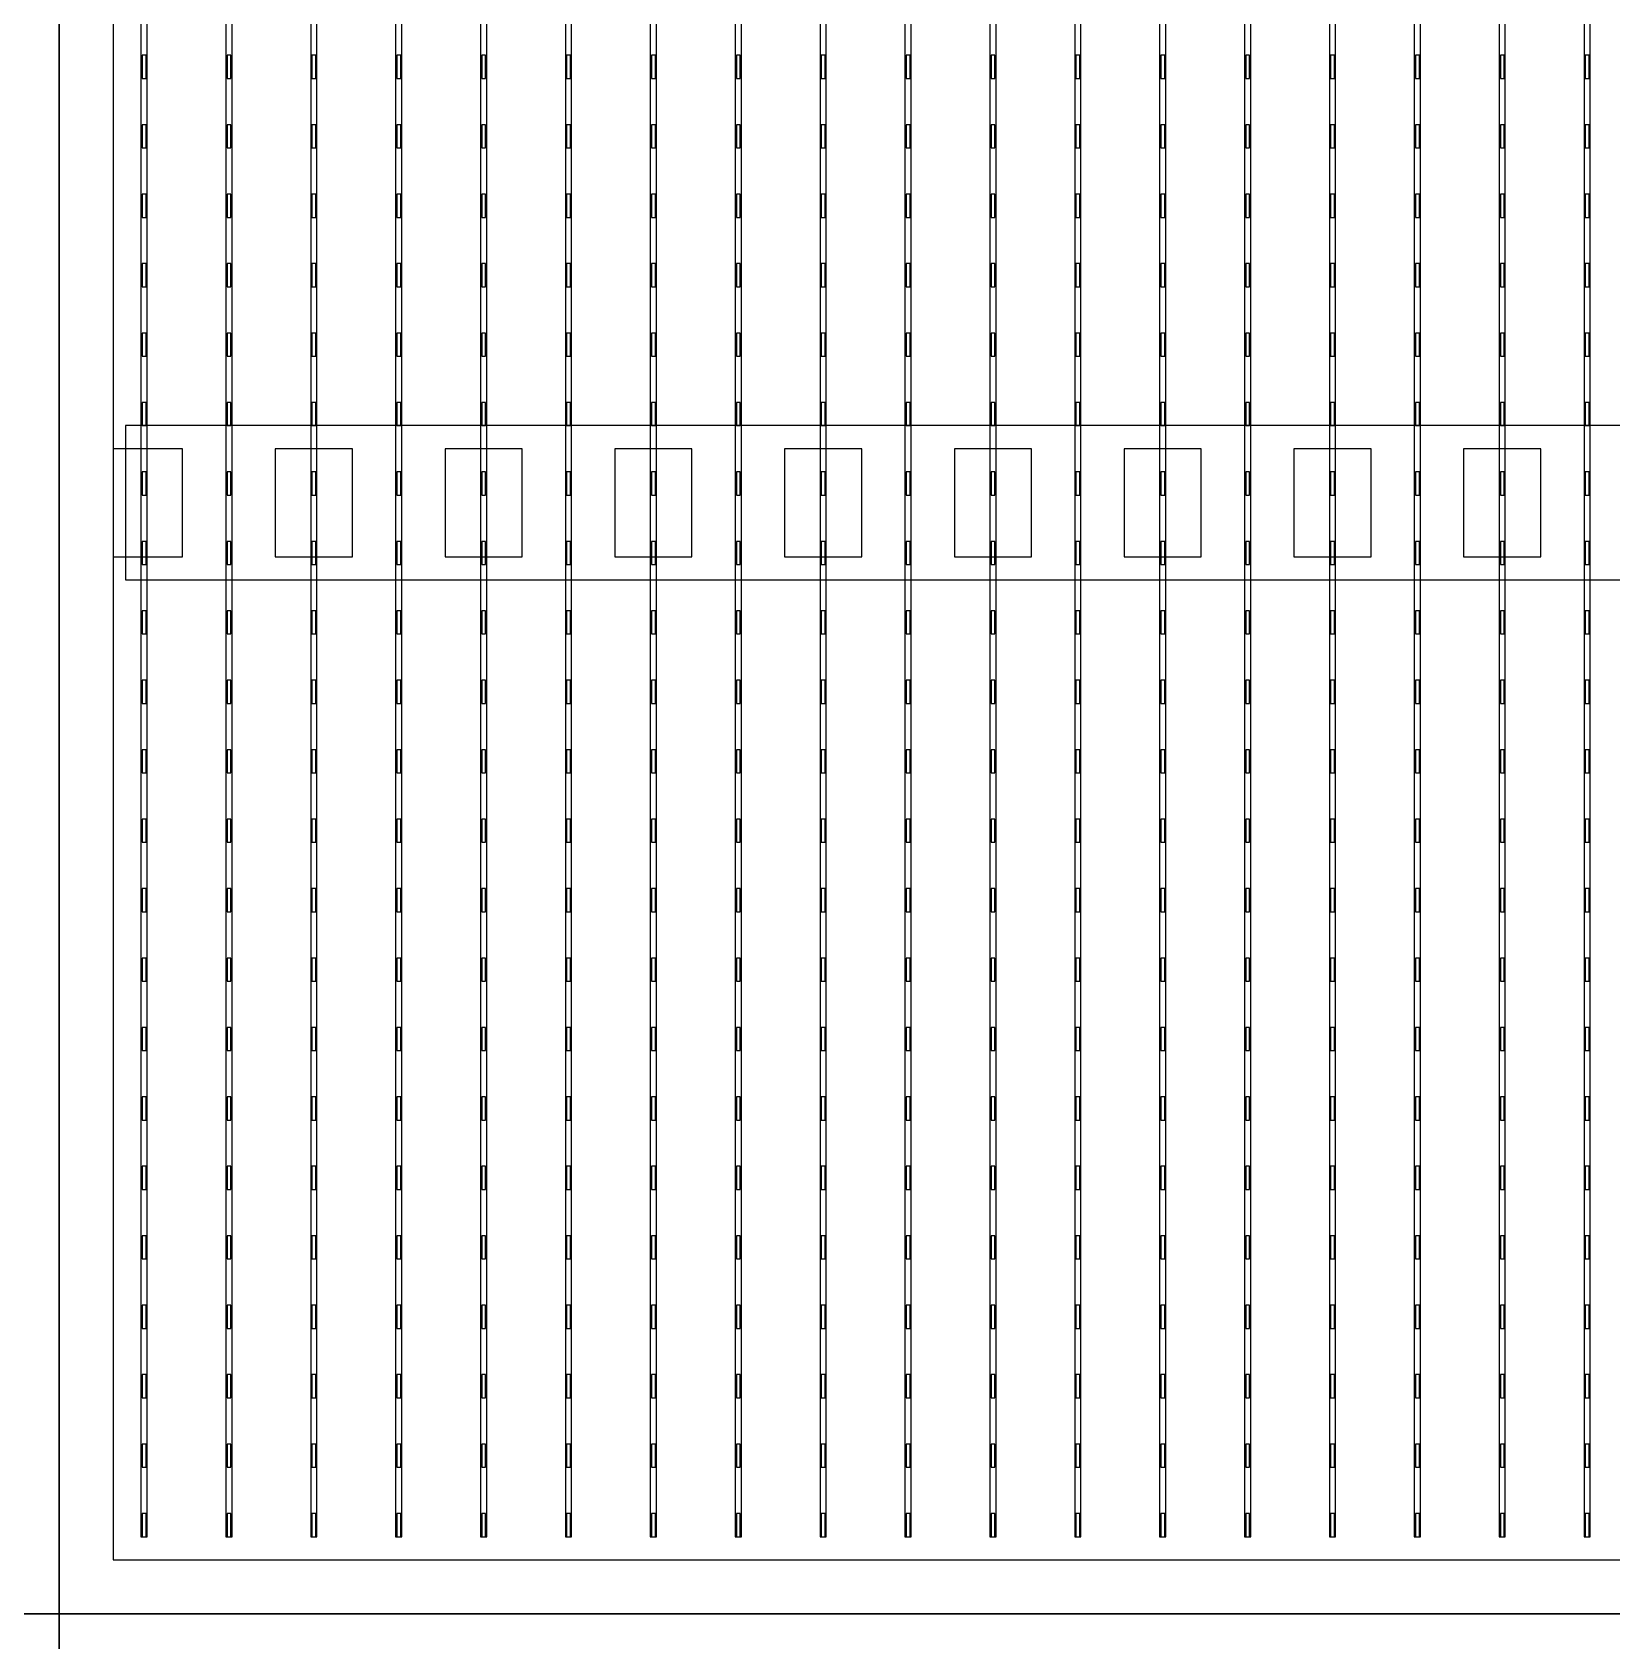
# Model space of a CAD drawing. Header units: millimetres. Extents: x -18 to 142, y -7 to 153.
# Drawn here: x 61.99 to 72.23, y 20.22 to 30.65 of the extents above; entities that cross this region are included whole.
import ezdxf

# ---------------------------------------------------------------- set-up
doc = ezdxf.new("R2010")
doc.units = ezdxf.units.MM
for name, color, linetype in [('BUSBARS', 3, 'Continuous'), ('CELLS', 5, 'Continuous'), ('CONTACT_PADS', 2, 'Continuous'), ('DICING', 4, 'Continuous'), ('FINGERS', 1, 'Continuous'), ('INSULATION', 2, 'Continuous')]:
    doc.layers.add(name, color=color, linetype=linetype)

msp = doc.modelspace()

# ---------------------------------------------------------------- linework, layer by layer
at = {"layer": 'BUSBARS'}
msp.add_lwpolyline([(82.64, 27.1), (82.64, 28.1), (62.6, 28.1), (62.6, 27.1), (82.64, 27.1)], close=True, dxfattribs=at)
at = {"layer": 'CELLS'}
for points in [[(62.17, 20.4), (62.17, 41.3), (41.27, 41.3), (41.27, 20.4), (62.17, 20.4)], [(83.07, 20.4), (83.07, 41.3), (62.17, 41.3), (62.17, 20.4), (83.07, 20.4)], [(62.17, -0.5), (62.17, 20.4), (41.27, 20.4), (41.27, -0.5), (62.17, -0.5)], [(83.07, -0.5), (83.07, 20.4), (62.17, 20.4), (62.17, -0.5), (83.07, -0.5)]]:
    msp.add_lwpolyline(points, close=True, dxfattribs=at)
at = {"layer": 'CONTACT_PADS'}
for points in [[(62.733, 30.35), (62.733, 30.5), (62.708, 30.5), (62.708, 30.35), (62.733, 30.35)], [(63.283, 30.35), (63.283, 30.5), (63.258, 30.5), (63.258, 30.35), (63.283, 30.35)], [(63.833, 30.35), (63.833, 30.5), (63.808, 30.5), (63.808, 30.35), (63.833, 30.35)], [(64.383, 30.35), (64.383, 30.5), (64.358, 30.5), (64.358, 30.35), (64.383, 30.35)], [(64.933, 30.35), (64.933, 30.5), (64.908, 30.5), (64.908, 30.35), (64.933, 30.35)], [(65.483, 30.35), (65.483, 30.5), (65.458, 30.5), (65.458, 30.35), (65.483, 30.35)], [(66.033, 30.35), (66.033, 30.5), (66.008, 30.5), (66.008, 30.35), (66.033, 30.35)], [(66.583, 30.35), (66.583, 30.5), (66.558, 30.5), (66.558, 30.35), (66.583, 30.35)], [(67.133, 30.35), (67.133, 30.5), (67.108, 30.5), (67.108, 30.35), (67.133, 30.35)], [(67.683, 30.35), (67.683, 30.5), (67.658, 30.5), (67.658, 30.35), (67.683, 30.35)], [(68.233, 30.35), (68.233, 30.5), (68.208, 30.5), (68.208, 30.35), (68.233, 30.35)], [(68.783, 30.35), (68.783, 30.5), (68.758, 30.5), (68.758, 30.35), (68.783, 30.35)], [(69.333, 30.35), (69.333, 30.5), (69.308, 30.5), (69.308, 30.35), (69.333, 30.35)], [(69.883, 30.35), (69.883, 30.5), (69.858, 30.5), (69.858, 30.35), (69.883, 30.35)], [(70.433, 30.35), (70.433, 30.5), (70.408, 30.5), (70.408, 30.35), (70.433, 30.35)], [(70.983, 30.35), (70.983, 30.5), (70.958, 30.5), (70.958, 30.35), (70.983, 30.35)], [(71.533, 30.35), (71.533, 30.5), (71.508, 30.5), (71.508, 30.35), (71.533, 30.35)], [(72.083, 30.35), (72.083, 30.5), (72.058, 30.5), (72.058, 30.35), (72.083, 30.35)], [(62.733, 29.9), (62.733, 30.05), (62.708, 30.05), (62.708, 29.9), (62.733, 29.9)], [(63.283, 29.9), (63.283, 30.05), (63.258, 30.05), (63.258, 29.9), (63.283, 29.9)], [(63.833, 29.9), (63.833, 30.05), (63.808, 30.05), (63.808, 29.9), (63.833, 29.9)], [(64.383, 29.9), (64.383, 30.05), (64.358, 30.05), (64.358, 29.9), (64.383, 29.9)], [(64.933, 29.9), (64.933, 30.05), (64.908, 30.05), (64.908, 29.9), (64.933, 29.9)], [(65.483, 29.9), (65.483, 30.05), (65.458, 30.05), (65.458, 29.9), (65.483, 29.9)], [(66.033, 29.9), (66.033, 30.05), (66.008, 30.05), (66.008, 29.9), (66.033, 29.9)], [(66.583, 29.9), (66.583, 30.05), (66.558, 30.05), (66.558, 29.9), (66.583, 29.9)], [(67.133, 29.9), (67.133, 30.05), (67.108, 30.05), (67.108, 29.9), (67.133, 29.9)], [(67.683, 29.9), (67.683, 30.05), (67.658, 30.05), (67.658, 29.9), (67.683, 29.9)], [(68.233, 29.9), (68.233, 30.05), (68.208, 30.05), (68.208, 29.9), (68.233, 29.9)], [(68.783, 29.9), (68.783, 30.05), (68.758, 30.05), (68.758, 29.9), (68.783, 29.9)], [(69.333, 29.9), (69.333, 30.05), (69.308, 30.05), (69.308, 29.9), (69.333, 29.9)], [(69.883, 29.9), (69.883, 30.05), (69.858, 30.05), (69.858, 29.9), (69.883, 29.9)], [(70.433, 29.9), (70.433, 30.05), (70.408, 30.05), (70.408, 29.9), (70.433, 29.9)], [(70.983, 29.9), (70.983, 30.05), (70.958, 30.05), (70.958, 29.9), (70.983, 29.9)], [(71.533, 29.9), (71.533, 30.05), (71.508, 30.05), (71.508, 29.9), (71.533, 29.9)], [(72.083, 29.9), (72.083, 30.05), (72.058, 30.05), (72.058, 29.9), (72.083, 29.9)], [(62.733, 29.45), (62.733, 29.6), (62.708, 29.6), (62.708, 29.45), (62.733, 29.45)], [(63.283, 29.45), (63.283, 29.6), (63.258, 29.6), (63.258, 29.45), (63.283, 29.45)], [(63.833, 29.45), (63.833, 29.6), (63.808, 29.6), (63.808, 29.45), (63.833, 29.45)], [(64.383, 29.45), (64.383, 29.6), (64.358, 29.6), (64.358, 29.45), (64.383, 29.45)], [(64.933, 29.45), (64.933, 29.6), (64.908, 29.6), (64.908, 29.45), (64.933, 29.45)], [(65.483, 29.45), (65.483, 29.6), (65.458, 29.6), (65.458, 29.45), (65.483, 29.45)], [(66.033, 29.45), (66.033, 29.6), (66.008, 29.6), (66.008, 29.45), (66.033, 29.45)], [(66.583, 29.45), (66.583, 29.6), (66.558, 29.6), (66.558, 29.45), (66.583, 29.45)], [(67.133, 29.45), (67.133, 29.6), (67.108, 29.6), (67.108, 29.45), (67.133, 29.45)], [(67.683, 29.45), (67.683, 29.6), (67.658, 29.6), (67.658, 29.45), (67.683, 29.45)], [(68.233, 29.45), (68.233, 29.6), (68.208, 29.6), (68.208, 29.45), (68.233, 29.45)], [(68.783, 29.45), (68.783, 29.6), (68.758, 29.6), (68.758, 29.45), (68.783, 29.45)], [(69.333, 29.45), (69.333, 29.6), (69.308, 29.6), (69.308, 29.45), (69.333, 29.45)], [(69.883, 29.45), (69.883, 29.6), (69.858, 29.6), (69.858, 29.45), (69.883, 29.45)], [(70.433, 29.45), (70.433, 29.6), (70.408, 29.6), (70.408, 29.45), (70.433, 29.45)], [(70.983, 29.45), (70.983, 29.6), (70.958, 29.6), (70.958, 29.45), (70.983, 29.45)], [(71.533, 29.45), (71.533, 29.6), (71.508, 29.6), (71.508, 29.45), (71.533, 29.45)], [(72.083, 29.45), (72.083, 29.6), (72.058, 29.6), (72.058, 29.45), (72.083, 29.45)], [(62.733, 29), (62.733, 29.15), (62.708, 29.15), (62.708, 29), (62.733, 29)], [(63.283, 29), (63.283, 29.15), (63.258, 29.15), (63.258, 29), (63.283, 29)], [(63.833, 29), (63.833, 29.15), (63.808, 29.15), (63.808, 29), (63.833, 29)], [(64.383, 29), (64.383, 29.15), (64.358, 29.15), (64.358, 29), (64.383, 29)], [(64.933, 29), (64.933, 29.15), (64.908, 29.15), (64.908, 29), (64.933, 29)], [(65.483, 29), (65.483, 29.15), (65.458, 29.15), (65.458, 29), (65.483, 29)], [(66.033, 29), (66.033, 29.15), (66.008, 29.15), (66.008, 29), (66.033, 29)], [(66.583, 29), (66.583, 29.15), (66.558, 29.15), (66.558, 29), (66.583, 29)], [(67.133, 29), (67.133, 29.15), (67.108, 29.15), (67.108, 29), (67.133, 29)], [(67.683, 29), (67.683, 29.15), (67.658, 29.15), (67.658, 29), (67.683, 29)], [(68.233, 29), (68.233, 29.15), (68.208, 29.15), (68.208, 29), (68.233, 29)], [(68.783, 29), (68.783, 29.15), (68.758, 29.15), (68.758, 29), (68.783, 29)], [(69.333, 29), (69.333, 29.15), (69.308, 29.15), (69.308, 29), (69.333, 29)], [(69.883, 29), (69.883, 29.15), (69.858, 29.15), (69.858, 29), (69.883, 29)], [(70.433, 29), (70.433, 29.15), (70.408, 29.15), (70.408, 29), (70.433, 29)], [(70.983, 29), (70.983, 29.15), (70.958, 29.15), (70.958, 29), (70.983, 29)], [(71.533, 29), (71.533, 29.15), (71.508, 29.15), (71.508, 29), (71.533, 29)], [(72.083, 29), (72.083, 29.15), (72.058, 29.15), (72.058, 29), (72.083, 29)], [(62.733, 28.55), (62.733, 28.7), (62.708, 28.7), (62.708, 28.55), (62.733, 28.55)], [(63.283, 28.55), (63.283, 28.7), (63.258, 28.7), (63.258, 28.55), (63.283, 28.55)], [(63.833, 28.55), (63.833, 28.7), (63.808, 28.7), (63.808, 28.55), (63.833, 28.55)], [(64.383, 28.55), (64.383, 28.7), (64.358, 28.7), (64.358, 28.55), (64.383, 28.55)], [(64.933, 28.55), (64.933, 28.7), (64.908, 28.7), (64.908, 28.55), (64.933, 28.55)], [(65.483, 28.55), (65.483, 28.7), (65.458, 28.7), (65.458, 28.55), (65.483, 28.55)], [(66.033, 28.55), (66.033, 28.7), (66.008, 28.7), (66.008, 28.55), (66.033, 28.55)], [(66.583, 28.55), (66.583, 28.7), (66.558, 28.7), (66.558, 28.55), (66.583, 28.55)], [(67.133, 28.55), (67.133, 28.7), (67.108, 28.7), (67.108, 28.55), (67.133, 28.55)], [(67.683, 28.55), (67.683, 28.7), (67.658, 28.7), (67.658, 28.55), (67.683, 28.55)], [(68.233, 28.55), (68.233, 28.7), (68.208, 28.7), (68.208, 28.55), (68.233, 28.55)], [(68.783, 28.55), (68.783, 28.7), (68.758, 28.7), (68.758, 28.55), (68.783, 28.55)], [(69.333, 28.55), (69.333, 28.7), (69.308, 28.7), (69.308, 28.55), (69.333, 28.55)], [(69.883, 28.55), (69.883, 28.7), (69.858, 28.7), (69.858, 28.55), (69.883, 28.55)], [(70.433, 28.55), (70.433, 28.7), (70.408, 28.7), (70.408, 28.55), (70.433, 28.55)], [(70.983, 28.55), (70.983, 28.7), (70.958, 28.7), (70.958, 28.55), (70.983, 28.55)], [(71.533, 28.55), (71.533, 28.7), (71.508, 28.7), (71.508, 28.55), (71.533, 28.55)], [(72.083, 28.55), (72.083, 28.7), (72.058, 28.7), (72.058, 28.55), (72.083, 28.55)], [(62.733, 28.1), (62.733, 28.25), (62.708, 28.25), (62.708, 28.1), (62.733, 28.1)], [(63.283, 28.1), (63.283, 28.25), (63.258, 28.25), (63.258, 28.1), (63.283, 28.1)], [(63.833, 28.1), (63.833, 28.25), (63.808, 28.25), (63.808, 28.1), (63.833, 28.1)], [(64.383, 28.1), (64.383, 28.25), (64.358, 28.25), (64.358, 28.1), (64.383, 28.1)], [(64.933, 28.1), (64.933, 28.25), (64.908, 28.25), (64.908, 28.1), (64.933, 28.1)], [(65.483, 28.1), (65.483, 28.25), (65.458, 28.25), (65.458, 28.1), (65.483, 28.1)], [(66.033, 28.1), (66.033, 28.25), (66.008, 28.25), (66.008, 28.1), (66.033, 28.1)], [(66.583, 28.1), (66.583, 28.25), (66.558, 28.25), (66.558, 28.1), (66.583, 28.1)], [(67.133, 28.1), (67.133, 28.25), (67.108, 28.25), (67.108, 28.1), (67.133, 28.1)], [(67.683, 28.1), (67.683, 28.25), (67.658, 28.25), (67.658, 28.1), (67.683, 28.1)], [(68.233, 28.1), (68.233, 28.25), (68.208, 28.25), (68.208, 28.1), (68.233, 28.1)], [(68.783, 28.1), (68.783, 28.25), (68.758, 28.25), (68.758, 28.1), (68.783, 28.1)], [(69.333, 28.1), (69.333, 28.25), (69.308, 28.25), (69.308, 28.1), (69.333, 28.1)], [(69.883, 28.1), (69.883, 28.25), (69.858, 28.25), (69.858, 28.1), (69.883, 28.1)], [(70.433, 28.1), (70.433, 28.25), (70.408, 28.25), (70.408, 28.1), (70.433, 28.1)], [(70.983, 28.1), (70.983, 28.25), (70.958, 28.25), (70.958, 28.1), (70.983, 28.1)], [(71.533, 28.1), (71.533, 28.25), (71.508, 28.25), (71.508, 28.1), (71.533, 28.1)], [(72.083, 28.1), (72.083, 28.25), (72.058, 28.25), (72.058, 28.1), (72.083, 28.1)], [(62.733, 27.65), (62.733, 27.8), (62.708, 27.8), (62.708, 27.65), (62.733, 27.65)], [(63.283, 27.65), (63.283, 27.8), (63.258, 27.8), (63.258, 27.65), (63.283, 27.65)], [(63.833, 27.65), (63.833, 27.8), (63.808, 27.8), (63.808, 27.65), (63.833, 27.65)], [(64.383, 27.65), (64.383, 27.8), (64.358, 27.8), (64.358, 27.65), (64.383, 27.65)], [(64.933, 27.65), (64.933, 27.8), (64.908, 27.8), (64.908, 27.65), (64.933, 27.65)], [(65.483, 27.65), (65.483, 27.8), (65.458, 27.8), (65.458, 27.65), (65.483, 27.65)], [(66.033, 27.65), (66.033, 27.8), (66.008, 27.8), (66.008, 27.65), (66.033, 27.65)], [(66.583, 27.65), (66.583, 27.8), (66.558, 27.8), (66.558, 27.65), (66.583, 27.65)], [(67.133, 27.65), (67.133, 27.8), (67.108, 27.8), (67.108, 27.65), (67.133, 27.65)], [(67.683, 27.65), (67.683, 27.8), (67.658, 27.8), (67.658, 27.65), (67.683, 27.65)], [(68.233, 27.65), (68.233, 27.8), (68.208, 27.8), (68.208, 27.65), (68.233, 27.65)], [(68.783, 27.65), (68.783, 27.8), (68.758, 27.8), (68.758, 27.65), (68.783, 27.65)], [(69.333, 27.65), (69.333, 27.8), (69.308, 27.8), (69.308, 27.65), (69.333, 27.65)], [(69.883, 27.65), (69.883, 27.8), (69.858, 27.8), (69.858, 27.65), (69.883, 27.65)], [(70.433, 27.65), (70.433, 27.8), (70.408, 27.8), (70.408, 27.65), (70.433, 27.65)], [(70.983, 27.65), (70.983, 27.8), (70.958, 27.8), (70.958, 27.65), (70.983, 27.65)], [(71.533, 27.65), (71.533, 27.8), (71.508, 27.8), (71.508, 27.65), (71.533, 27.65)], [(72.083, 27.65), (72.083, 27.8), (72.058, 27.8), (72.058, 27.65), (72.083, 27.65)], [(62.733, 27.2), (62.733, 27.35), (62.708, 27.35), (62.708, 27.2), (62.733, 27.2)], [(63.283, 27.2), (63.283, 27.35), (63.258, 27.35), (63.258, 27.2), (63.283, 27.2)], [(63.833, 27.2), (63.833, 27.35), (63.808, 27.35), (63.808, 27.2), (63.833, 27.2)], [(64.383, 27.2), (64.383, 27.35), (64.358, 27.35), (64.358, 27.2), (64.383, 27.2)], [(64.933, 27.2), (64.933, 27.35), (64.908, 27.35), (64.908, 27.2), (64.933, 27.2)], [(65.483, 27.2), (65.483, 27.35), (65.458, 27.35), (65.458, 27.2), (65.483, 27.2)], [(66.033, 27.2), (66.033, 27.35), (66.008, 27.35), (66.008, 27.2), (66.033, 27.2)], [(66.583, 27.2), (66.583, 27.35), (66.558, 27.35), (66.558, 27.2), (66.583, 27.2)], [(67.133, 27.2), (67.133, 27.35), (67.108, 27.35), (67.108, 27.2), (67.133, 27.2)], [(67.683, 27.2), (67.683, 27.35), (67.658, 27.35), (67.658, 27.2), (67.683, 27.2)], [(68.233, 27.2), (68.233, 27.35), (68.208, 27.35), (68.208, 27.2), (68.233, 27.2)], [(68.783, 27.2), (68.783, 27.35), (68.758, 27.35), (68.758, 27.2), (68.783, 27.2)], [(69.333, 27.2), (69.333, 27.35), (69.308, 27.35), (69.308, 27.2), (69.333, 27.2)], [(69.883, 27.2), (69.883, 27.35), (69.858, 27.35), (69.858, 27.2), (69.883, 27.2)], [(70.433, 27.2), (70.433, 27.35), (70.408, 27.35), (70.408, 27.2), (70.433, 27.2)], [(70.983, 27.2), (70.983, 27.35), (70.958, 27.35), (70.958, 27.2), (70.983, 27.2)], [(71.533, 27.2), (71.533, 27.35), (71.508, 27.35), (71.508, 27.2), (71.533, 27.2)], [(72.083, 27.2), (72.083, 27.35), (72.058, 27.35), (72.058, 27.2), (72.083, 27.2)], [(62.733, 26.75), (62.733, 26.9), (62.708, 26.9), (62.708, 26.75), (62.733, 26.75)], [(63.283, 26.75), (63.283, 26.9), (63.258, 26.9), (63.258, 26.75), (63.283, 26.75)], [(63.833, 26.75), (63.833, 26.9), (63.808, 26.9), (63.808, 26.75), (63.833, 26.75)], [(64.383, 26.75), (64.383, 26.9), (64.358, 26.9), (64.358, 26.75), (64.383, 26.75)], [(64.933, 26.75), (64.933, 26.9), (64.908, 26.9), (64.908, 26.75), (64.933, 26.75)], [(65.483, 26.75), (65.483, 26.9), (65.458, 26.9), (65.458, 26.75), (65.483, 26.75)], [(66.033, 26.75), (66.033, 26.9), (66.008, 26.9), (66.008, 26.75), (66.033, 26.75)], [(66.583, 26.75), (66.583, 26.9), (66.558, 26.9), (66.558, 26.75), (66.583, 26.75)], [(67.133, 26.75), (67.133, 26.9), (67.108, 26.9), (67.108, 26.75), (67.133, 26.75)], [(67.683, 26.75), (67.683, 26.9), (67.658, 26.9), (67.658, 26.75), (67.683, 26.75)], [(68.233, 26.75), (68.233, 26.9), (68.208, 26.9), (68.208, 26.75), (68.233, 26.75)], [(68.783, 26.75), (68.783, 26.9), (68.758, 26.9), (68.758, 26.75), (68.783, 26.75)], [(69.333, 26.75), (69.333, 26.9), (69.308, 26.9), (69.308, 26.75), (69.333, 26.75)], [(69.883, 26.75), (69.883, 26.9), (69.858, 26.9), (69.858, 26.75), (69.883, 26.75)], [(70.433, 26.75), (70.433, 26.9), (70.408, 26.9), (70.408, 26.75), (70.433, 26.75)], [(70.983, 26.75), (70.983, 26.9), (70.958, 26.9), (70.958, 26.75), (70.983, 26.75)], [(71.533, 26.75), (71.533, 26.9), (71.508, 26.9), (71.508, 26.75), (71.533, 26.75)], [(72.083, 26.75), (72.083, 26.9), (72.058, 26.9), (72.058, 26.75), (72.083, 26.75)], [(62.733, 26.3), (62.733, 26.45), (62.708, 26.45), (62.708, 26.3), (62.733, 26.3)], [(63.283, 26.3), (63.283, 26.45), (63.258, 26.45), (63.258, 26.3), (63.283, 26.3)], [(63.833, 26.3), (63.833, 26.45), (63.808, 26.45), (63.808, 26.3), (63.833, 26.3)], [(64.383, 26.3), (64.383, 26.45), (64.358, 26.45), (64.358, 26.3), (64.383, 26.3)], [(64.933, 26.3), (64.933, 26.45), (64.908, 26.45), (64.908, 26.3), (64.933, 26.3)], [(65.483, 26.3), (65.483, 26.45), (65.458, 26.45), (65.458, 26.3), (65.483, 26.3)], [(66.033, 26.3), (66.033, 26.45), (66.008, 26.45), (66.008, 26.3), (66.033, 26.3)], [(66.583, 26.3), (66.583, 26.45), (66.558, 26.45), (66.558, 26.3), (66.583, 26.3)], [(67.133, 26.3), (67.133, 26.45), (67.108, 26.45), (67.108, 26.3), (67.133, 26.3)], [(67.683, 26.3), (67.683, 26.45), (67.658, 26.45), (67.658, 26.3), (67.683, 26.3)], [(68.233, 26.3), (68.233, 26.45), (68.208, 26.45), (68.208, 26.3), (68.233, 26.3)], [(68.783, 26.3), (68.783, 26.45), (68.758, 26.45), (68.758, 26.3), (68.783, 26.3)], [(69.333, 26.3), (69.333, 26.45), (69.308, 26.45), (69.308, 26.3), (69.333, 26.3)], [(69.883, 26.3), (69.883, 26.45), (69.858, 26.45), (69.858, 26.3), (69.883, 26.3)], [(70.433, 26.3), (70.433, 26.45), (70.408, 26.45), (70.408, 26.3), (70.433, 26.3)], [(70.983, 26.3), (70.983, 26.45), (70.958, 26.45), (70.958, 26.3), (70.983, 26.3)], [(71.533, 26.3), (71.533, 26.45), (71.508, 26.45), (71.508, 26.3), (71.533, 26.3)], [(72.083, 26.3), (72.083, 26.45), (72.058, 26.45), (72.058, 26.3), (72.083, 26.3)], [(62.733, 25.85), (62.733, 26), (62.708, 26), (62.708, 25.85), (62.733, 25.85)], [(63.283, 25.85), (63.283, 26), (63.258, 26), (63.258, 25.85), (63.283, 25.85)], [(63.833, 25.85), (63.833, 26), (63.808, 26), (63.808, 25.85), (63.833, 25.85)], [(64.383, 25.85), (64.383, 26), (64.358, 26), (64.358, 25.85), (64.383, 25.85)], [(64.933, 25.85), (64.933, 26), (64.908, 26), (64.908, 25.85), (64.933, 25.85)], [(65.483, 25.85), (65.483, 26), (65.458, 26), (65.458, 25.85), (65.483, 25.85)], [(66.033, 25.85), (66.033, 26), (66.008, 26), (66.008, 25.85), (66.033, 25.85)], [(66.583, 25.85), (66.583, 26), (66.558, 26), (66.558, 25.85), (66.583, 25.85)], [(67.133, 25.85), (67.133, 26), (67.108, 26), (67.108, 25.85), (67.133, 25.85)], [(67.683, 25.85), (67.683, 26), (67.658, 26), (67.658, 25.85), (67.683, 25.85)], [(68.233, 25.85), (68.233, 26), (68.208, 26), (68.208, 25.85), (68.233, 25.85)], [(68.783, 25.85), (68.783, 26), (68.758, 26), (68.758, 25.85), (68.783, 25.85)], [(69.333, 25.85), (69.333, 26), (69.308, 26), (69.308, 25.85), (69.333, 25.85)], [(69.883, 25.85), (69.883, 26), (69.858, 26), (69.858, 25.85), (69.883, 25.85)], [(70.433, 25.85), (70.433, 26), (70.408, 26), (70.408, 25.85), (70.433, 25.85)], [(70.983, 25.85), (70.983, 26), (70.958, 26), (70.958, 25.85), (70.983, 25.85)], [(71.533, 25.85), (71.533, 26), (71.508, 26), (71.508, 25.85), (71.533, 25.85)], [(72.083, 25.85), (72.083, 26), (72.058, 26), (72.058, 25.85), (72.083, 25.85)], [(62.733, 25.4), (62.733, 25.55), (62.708, 25.55), (62.708, 25.4), (62.733, 25.4)], [(63.283, 25.4), (63.283, 25.55), (63.258, 25.55), (63.258, 25.4), (63.283, 25.4)], [(63.833, 25.4), (63.833, 25.55), (63.808, 25.55), (63.808, 25.4), (63.833, 25.4)], [(64.383, 25.4), (64.383, 25.55), (64.358, 25.55), (64.358, 25.4), (64.383, 25.4)], [(64.933, 25.4), (64.933, 25.55), (64.908, 25.55), (64.908, 25.4), (64.933, 25.4)], [(65.483, 25.4), (65.483, 25.55), (65.458, 25.55), (65.458, 25.4), (65.483, 25.4)], [(66.033, 25.4), (66.033, 25.55), (66.008, 25.55), (66.008, 25.4), (66.033, 25.4)], [(66.583, 25.4), (66.583, 25.55), (66.558, 25.55), (66.558, 25.4), (66.583, 25.4)], [(67.133, 25.4), (67.133, 25.55), (67.108, 25.55), (67.108, 25.4), (67.133, 25.4)], [(67.683, 25.4), (67.683, 25.55), (67.658, 25.55), (67.658, 25.4), (67.683, 25.4)], [(68.233, 25.4), (68.233, 25.55), (68.208, 25.55), (68.208, 25.4), (68.233, 25.4)], [(68.783, 25.4), (68.783, 25.55), (68.758, 25.55), (68.758, 25.4), (68.783, 25.4)], [(69.333, 25.4), (69.333, 25.55), (69.308, 25.55), (69.308, 25.4), (69.333, 25.4)], [(69.883, 25.4), (69.883, 25.55), (69.858, 25.55), (69.858, 25.4), (69.883, 25.4)], [(70.433, 25.4), (70.433, 25.55), (70.408, 25.55), (70.408, 25.4), (70.433, 25.4)], [(70.983, 25.4), (70.983, 25.55), (70.958, 25.55), (70.958, 25.4), (70.983, 25.4)], [(71.533, 25.4), (71.533, 25.55), (71.508, 25.55), (71.508, 25.4), (71.533, 25.4)], [(72.083, 25.4), (72.083, 25.55), (72.058, 25.55), (72.058, 25.4), (72.083, 25.4)], [(62.733, 24.95), (62.733, 25.1), (62.708, 25.1), (62.708, 24.95), (62.733, 24.95)], [(63.283, 24.95), (63.283, 25.1), (63.258, 25.1), (63.258, 24.95), (63.283, 24.95)], [(63.833, 24.95), (63.833, 25.1), (63.808, 25.1), (63.808, 24.95), (63.833, 24.95)], [(64.383, 24.95), (64.383, 25.1), (64.358, 25.1), (64.358, 24.95), (64.383, 24.95)], [(64.933, 24.95), (64.933, 25.1), (64.908, 25.1), (64.908, 24.95), (64.933, 24.95)], [(65.483, 24.95), (65.483, 25.1), (65.458, 25.1), (65.458, 24.95), (65.483, 24.95)], [(66.033, 24.95), (66.033, 25.1), (66.008, 25.1), (66.008, 24.95), (66.033, 24.95)], [(66.583, 24.95), (66.583, 25.1), (66.558, 25.1), (66.558, 24.95), (66.583, 24.95)], [(67.133, 24.95), (67.133, 25.1), (67.108, 25.1), (67.108, 24.95), (67.133, 24.95)], [(67.683, 24.95), (67.683, 25.1), (67.658, 25.1), (67.658, 24.95), (67.683, 24.95)], [(68.233, 24.95), (68.233, 25.1), (68.208, 25.1), (68.208, 24.95), (68.233, 24.95)], [(68.783, 24.95), (68.783, 25.1), (68.758, 25.1), (68.758, 24.95), (68.783, 24.95)], [(69.333, 24.95), (69.333, 25.1), (69.308, 25.1), (69.308, 24.95), (69.333, 24.95)], [(69.883, 24.95), (69.883, 25.1), (69.858, 25.1), (69.858, 24.95), (69.883, 24.95)], [(70.433, 24.95), (70.433, 25.1), (70.408, 25.1), (70.408, 24.95), (70.433, 24.95)], [(70.983, 24.95), (70.983, 25.1), (70.958, 25.1), (70.958, 24.95), (70.983, 24.95)], [(71.533, 24.95), (71.533, 25.1), (71.508, 25.1), (71.508, 24.95), (71.533, 24.95)], [(72.083, 24.95), (72.083, 25.1), (72.058, 25.1), (72.058, 24.95), (72.083, 24.95)], [(62.733, 24.5), (62.733, 24.65), (62.708, 24.65), (62.708, 24.5), (62.733, 24.5)], [(63.283, 24.5), (63.283, 24.65), (63.258, 24.65), (63.258, 24.5), (63.283, 24.5)], [(63.833, 24.5), (63.833, 24.65), (63.808, 24.65), (63.808, 24.5), (63.833, 24.5)], [(64.383, 24.5), (64.383, 24.65), (64.358, 24.65), (64.358, 24.5), (64.383, 24.5)], [(64.933, 24.5), (64.933, 24.65), (64.908, 24.65), (64.908, 24.5), (64.933, 24.5)], [(65.483, 24.5), (65.483, 24.65), (65.458, 24.65), (65.458, 24.5), (65.483, 24.5)], [(66.033, 24.5), (66.033, 24.65), (66.008, 24.65), (66.008, 24.5), (66.033, 24.5)], [(66.583, 24.5), (66.583, 24.65), (66.558, 24.65), (66.558, 24.5), (66.583, 24.5)], [(67.133, 24.5), (67.133, 24.65), (67.108, 24.65), (67.108, 24.5), (67.133, 24.5)], [(67.683, 24.5), (67.683, 24.65), (67.658, 24.65), (67.658, 24.5), (67.683, 24.5)], [(68.233, 24.5), (68.233, 24.65), (68.208, 24.65), (68.208, 24.5), (68.233, 24.5)], [(68.783, 24.5), (68.783, 24.65), (68.758, 24.65), (68.758, 24.5), (68.783, 24.5)], [(69.333, 24.5), (69.333, 24.65), (69.308, 24.65), (69.308, 24.5), (69.333, 24.5)], [(69.883, 24.5), (69.883, 24.65), (69.858, 24.65), (69.858, 24.5), (69.883, 24.5)], [(70.433, 24.5), (70.433, 24.65), (70.408, 24.65), (70.408, 24.5), (70.433, 24.5)], [(70.983, 24.5), (70.983, 24.65), (70.958, 24.65), (70.958, 24.5), (70.983, 24.5)], [(71.533, 24.5), (71.533, 24.65), (71.508, 24.65), (71.508, 24.5), (71.533, 24.5)], [(72.083, 24.5), (72.083, 24.65), (72.058, 24.65), (72.058, 24.5), (72.083, 24.5)], [(62.733, 24.05), (62.733, 24.2), (62.708, 24.2), (62.708, 24.05), (62.733, 24.05)], [(63.283, 24.05), (63.283, 24.2), (63.258, 24.2), (63.258, 24.05), (63.283, 24.05)], [(63.833, 24.05), (63.833, 24.2), (63.808, 24.2), (63.808, 24.05), (63.833, 24.05)], [(64.383, 24.05), (64.383, 24.2), (64.358, 24.2), (64.358, 24.05), (64.383, 24.05)], [(64.933, 24.05), (64.933, 24.2), (64.908, 24.2), (64.908, 24.05), (64.933, 24.05)], [(65.483, 24.05), (65.483, 24.2), (65.458, 24.2), (65.458, 24.05), (65.483, 24.05)], [(66.033, 24.05), (66.033, 24.2), (66.008, 24.2), (66.008, 24.05), (66.033, 24.05)], [(66.583, 24.05), (66.583, 24.2), (66.558, 24.2), (66.558, 24.05), (66.583, 24.05)], [(67.133, 24.05), (67.133, 24.2), (67.108, 24.2), (67.108, 24.05), (67.133, 24.05)], [(67.683, 24.05), (67.683, 24.2), (67.658, 24.2), (67.658, 24.05), (67.683, 24.05)], [(68.233, 24.05), (68.233, 24.2), (68.208, 24.2), (68.208, 24.05), (68.233, 24.05)], [(68.783, 24.05), (68.783, 24.2), (68.758, 24.2), (68.758, 24.05), (68.783, 24.05)], [(69.333, 24.05), (69.333, 24.2), (69.308, 24.2), (69.308, 24.05), (69.333, 24.05)], [(69.883, 24.05), (69.883, 24.2), (69.858, 24.2), (69.858, 24.05), (69.883, 24.05)], [(70.433, 24.05), (70.433, 24.2), (70.408, 24.2), (70.408, 24.05), (70.433, 24.05)], [(70.983, 24.05), (70.983, 24.2), (70.958, 24.2), (70.958, 24.05), (70.983, 24.05)], [(71.533, 24.05), (71.533, 24.2), (71.508, 24.2), (71.508, 24.05), (71.533, 24.05)], [(72.083, 24.05), (72.083, 24.2), (72.058, 24.2), (72.058, 24.05), (72.083, 24.05)], [(62.733, 23.6), (62.733, 23.75), (62.708, 23.75), (62.708, 23.6), (62.733, 23.6)], [(63.283, 23.6), (63.283, 23.75), (63.258, 23.75), (63.258, 23.6), (63.283, 23.6)], [(63.833, 23.6), (63.833, 23.75), (63.808, 23.75), (63.808, 23.6), (63.833, 23.6)], [(64.383, 23.6), (64.383, 23.75), (64.358, 23.75), (64.358, 23.6), (64.383, 23.6)], [(64.933, 23.6), (64.933, 23.75), (64.908, 23.75), (64.908, 23.6), (64.933, 23.6)], [(65.483, 23.6), (65.483, 23.75), (65.458, 23.75), (65.458, 23.6), (65.483, 23.6)], [(66.033, 23.6), (66.033, 23.75), (66.008, 23.75), (66.008, 23.6), (66.033, 23.6)], [(66.583, 23.6), (66.583, 23.75), (66.558, 23.75), (66.558, 23.6), (66.583, 23.6)], [(67.133, 23.6), (67.133, 23.75), (67.108, 23.75), (67.108, 23.6), (67.133, 23.6)], [(67.683, 23.6), (67.683, 23.75), (67.658, 23.75), (67.658, 23.6), (67.683, 23.6)], [(68.233, 23.6), (68.233, 23.75), (68.208, 23.75), (68.208, 23.6), (68.233, 23.6)], [(68.783, 23.6), (68.783, 23.75), (68.758, 23.75), (68.758, 23.6), (68.783, 23.6)], [(69.333, 23.6), (69.333, 23.75), (69.308, 23.75), (69.308, 23.6), (69.333, 23.6)], [(69.883, 23.6), (69.883, 23.75), (69.858, 23.75), (69.858, 23.6), (69.883, 23.6)], [(70.433, 23.6), (70.433, 23.75), (70.408, 23.75), (70.408, 23.6), (70.433, 23.6)], [(70.983, 23.6), (70.983, 23.75), (70.958, 23.75), (70.958, 23.6), (70.983, 23.6)], [(71.533, 23.6), (71.533, 23.75), (71.508, 23.75), (71.508, 23.6), (71.533, 23.6)], [(72.083, 23.6), (72.083, 23.75), (72.058, 23.75), (72.058, 23.6), (72.083, 23.6)], [(62.733, 23.15), (62.733, 23.3), (62.708, 23.3), (62.708, 23.15), (62.733, 23.15)], [(63.283, 23.15), (63.283, 23.3), (63.258, 23.3), (63.258, 23.15), (63.283, 23.15)], [(63.833, 23.15), (63.833, 23.3), (63.808, 23.3), (63.808, 23.15), (63.833, 23.15)], [(64.383, 23.15), (64.383, 23.3), (64.358, 23.3), (64.358, 23.15), (64.383, 23.15)], [(64.933, 23.15), (64.933, 23.3), (64.908, 23.3), (64.908, 23.15), (64.933, 23.15)], [(65.483, 23.15), (65.483, 23.3), (65.458, 23.3), (65.458, 23.15), (65.483, 23.15)], [(66.033, 23.15), (66.033, 23.3), (66.008, 23.3), (66.008, 23.15), (66.033, 23.15)], [(66.583, 23.15), (66.583, 23.3), (66.558, 23.3), (66.558, 23.15), (66.583, 23.15)], [(67.133, 23.15), (67.133, 23.3), (67.108, 23.3), (67.108, 23.15), (67.133, 23.15)], [(67.683, 23.15), (67.683, 23.3), (67.658, 23.3), (67.658, 23.15), (67.683, 23.15)], [(68.233, 23.15), (68.233, 23.3), (68.208, 23.3), (68.208, 23.15), (68.233, 23.15)], [(68.783, 23.15), (68.783, 23.3), (68.758, 23.3), (68.758, 23.15), (68.783, 23.15)], [(69.333, 23.15), (69.333, 23.3), (69.308, 23.3), (69.308, 23.15), (69.333, 23.15)], [(69.883, 23.15), (69.883, 23.3), (69.858, 23.3), (69.858, 23.15), (69.883, 23.15)], [(70.433, 23.15), (70.433, 23.3), (70.408, 23.3), (70.408, 23.15), (70.433, 23.15)], [(70.983, 23.15), (70.983, 23.3), (70.958, 23.3), (70.958, 23.15), (70.983, 23.15)], [(71.533, 23.15), (71.533, 23.3), (71.508, 23.3), (71.508, 23.15), (71.533, 23.15)], [(72.083, 23.15), (72.083, 23.3), (72.058, 23.3), (72.058, 23.15), (72.083, 23.15)], [(62.733, 22.7), (62.733, 22.85), (62.708, 22.85), (62.708, 22.7), (62.733, 22.7)], [(63.283, 22.7), (63.283, 22.85), (63.258, 22.85), (63.258, 22.7), (63.283, 22.7)], [(63.833, 22.7), (63.833, 22.85), (63.808, 22.85), (63.808, 22.7), (63.833, 22.7)], [(64.383, 22.7), (64.383, 22.85), (64.358, 22.85), (64.358, 22.7), (64.383, 22.7)], [(64.933, 22.7), (64.933, 22.85), (64.908, 22.85), (64.908, 22.7), (64.933, 22.7)], [(65.483, 22.7), (65.483, 22.85), (65.458, 22.85), (65.458, 22.7), (65.483, 22.7)], [(66.033, 22.7), (66.033, 22.85), (66.008, 22.85), (66.008, 22.7), (66.033, 22.7)], [(66.583, 22.7), (66.583, 22.85), (66.558, 22.85), (66.558, 22.7), (66.583, 22.7)], [(67.133, 22.7), (67.133, 22.85), (67.108, 22.85), (67.108, 22.7), (67.133, 22.7)], [(67.683, 22.7), (67.683, 22.85), (67.658, 22.85), (67.658, 22.7), (67.683, 22.7)], [(68.233, 22.7), (68.233, 22.85), (68.208, 22.85), (68.208, 22.7), (68.233, 22.7)], [(68.783, 22.7), (68.783, 22.85), (68.758, 22.85), (68.758, 22.7), (68.783, 22.7)], [(69.333, 22.7), (69.333, 22.85), (69.308, 22.85), (69.308, 22.7), (69.333, 22.7)], [(69.883, 22.7), (69.883, 22.85), (69.858, 22.85), (69.858, 22.7), (69.883, 22.7)], [(70.433, 22.7), (70.433, 22.85), (70.408, 22.85), (70.408, 22.7), (70.433, 22.7)], [(70.983, 22.7), (70.983, 22.85), (70.958, 22.85), (70.958, 22.7), (70.983, 22.7)], [(71.533, 22.7), (71.533, 22.85), (71.508, 22.85), (71.508, 22.7), (71.533, 22.7)], [(72.083, 22.7), (72.083, 22.85), (72.058, 22.85), (72.058, 22.7), (72.083, 22.7)], [(62.733, 22.25), (62.733, 22.4), (62.708, 22.4), (62.708, 22.25), (62.733, 22.25)], [(63.283, 22.25), (63.283, 22.4), (63.258, 22.4), (63.258, 22.25), (63.283, 22.25)], [(63.833, 22.25), (63.833, 22.4), (63.808, 22.4), (63.808, 22.25), (63.833, 22.25)], [(64.383, 22.25), (64.383, 22.4), (64.358, 22.4), (64.358, 22.25), (64.383, 22.25)], [(64.933, 22.25), (64.933, 22.4), (64.908, 22.4), (64.908, 22.25), (64.933, 22.25)], [(65.483, 22.25), (65.483, 22.4), (65.458, 22.4), (65.458, 22.25), (65.483, 22.25)], [(66.033, 22.25), (66.033, 22.4), (66.008, 22.4), (66.008, 22.25), (66.033, 22.25)], [(66.583, 22.25), (66.583, 22.4), (66.558, 22.4), (66.558, 22.25), (66.583, 22.25)], [(67.133, 22.25), (67.133, 22.4), (67.108, 22.4), (67.108, 22.25), (67.133, 22.25)], [(67.683, 22.25), (67.683, 22.4), (67.658, 22.4), (67.658, 22.25), (67.683, 22.25)], [(68.233, 22.25), (68.233, 22.4), (68.208, 22.4), (68.208, 22.25), (68.233, 22.25)], [(68.783, 22.25), (68.783, 22.4), (68.758, 22.4), (68.758, 22.25), (68.783, 22.25)], [(69.333, 22.25), (69.333, 22.4), (69.308, 22.4), (69.308, 22.25), (69.333, 22.25)], [(69.883, 22.25), (69.883, 22.4), (69.858, 22.4), (69.858, 22.25), (69.883, 22.25)], [(70.433, 22.25), (70.433, 22.4), (70.408, 22.4), (70.408, 22.25), (70.433, 22.25)], [(70.983, 22.25), (70.983, 22.4), (70.958, 22.4), (70.958, 22.25), (70.983, 22.25)], [(71.533, 22.25), (71.533, 22.4), (71.508, 22.4), (71.508, 22.25), (71.533, 22.25)], [(72.083, 22.25), (72.083, 22.4), (72.058, 22.4), (72.058, 22.25), (72.083, 22.25)], [(62.733, 21.8), (62.733, 21.95), (62.708, 21.95), (62.708, 21.8), (62.733, 21.8)], [(63.283, 21.8), (63.283, 21.95), (63.258, 21.95), (63.258, 21.8), (63.283, 21.8)], [(63.833, 21.8), (63.833, 21.95), (63.808, 21.95), (63.808, 21.8), (63.833, 21.8)], [(64.383, 21.8), (64.383, 21.95), (64.358, 21.95), (64.358, 21.8), (64.383, 21.8)], [(64.933, 21.8), (64.933, 21.95), (64.908, 21.95), (64.908, 21.8), (64.933, 21.8)], [(65.483, 21.8), (65.483, 21.95), (65.458, 21.95), (65.458, 21.8), (65.483, 21.8)], [(66.033, 21.8), (66.033, 21.95), (66.008, 21.95), (66.008, 21.8), (66.033, 21.8)], [(66.583, 21.8), (66.583, 21.95), (66.558, 21.95), (66.558, 21.8), (66.583, 21.8)], [(67.133, 21.8), (67.133, 21.95), (67.108, 21.95), (67.108, 21.8), (67.133, 21.8)], [(67.683, 21.8), (67.683, 21.95), (67.658, 21.95), (67.658, 21.8), (67.683, 21.8)], [(68.233, 21.8), (68.233, 21.95), (68.208, 21.95), (68.208, 21.8), (68.233, 21.8)], [(68.783, 21.8), (68.783, 21.95), (68.758, 21.95), (68.758, 21.8), (68.783, 21.8)], [(69.333, 21.8), (69.333, 21.95), (69.308, 21.95), (69.308, 21.8), (69.333, 21.8)], [(69.883, 21.8), (69.883, 21.95), (69.858, 21.95), (69.858, 21.8), (69.883, 21.8)], [(70.433, 21.8), (70.433, 21.95), (70.408, 21.95), (70.408, 21.8), (70.433, 21.8)], [(70.983, 21.8), (70.983, 21.95), (70.958, 21.95), (70.958, 21.8), (70.983, 21.8)], [(71.533, 21.8), (71.533, 21.95), (71.508, 21.95), (71.508, 21.8), (71.533, 21.8)], [(72.083, 21.8), (72.083, 21.95), (72.058, 21.95), (72.058, 21.8), (72.083, 21.8)], [(62.733, 21.35), (62.733, 21.5), (62.708, 21.5), (62.708, 21.35), (62.733, 21.35)], [(63.283, 21.35), (63.283, 21.5), (63.258, 21.5), (63.258, 21.35), (63.283, 21.35)], [(63.833, 21.35), (63.833, 21.5), (63.808, 21.5), (63.808, 21.35), (63.833, 21.35)], [(64.383, 21.35), (64.383, 21.5), (64.358, 21.5), (64.358, 21.35), (64.383, 21.35)], [(64.933, 21.35), (64.933, 21.5), (64.908, 21.5), (64.908, 21.35), (64.933, 21.35)], [(65.483, 21.35), (65.483, 21.5), (65.458, 21.5), (65.458, 21.35), (65.483, 21.35)], [(66.033, 21.35), (66.033, 21.5), (66.008, 21.5), (66.008, 21.35), (66.033, 21.35)], [(66.583, 21.35), (66.583, 21.5), (66.558, 21.5), (66.558, 21.35), (66.583, 21.35)], [(67.133, 21.35), (67.133, 21.5), (67.108, 21.5), (67.108, 21.35), (67.133, 21.35)], [(67.683, 21.35), (67.683, 21.5), (67.658, 21.5), (67.658, 21.35), (67.683, 21.35)], [(68.233, 21.35), (68.233, 21.5), (68.208, 21.5), (68.208, 21.35), (68.233, 21.35)], [(68.783, 21.35), (68.783, 21.5), (68.758, 21.5), (68.758, 21.35), (68.783, 21.35)], [(69.333, 21.35), (69.333, 21.5), (69.308, 21.5), (69.308, 21.35), (69.333, 21.35)], [(69.883, 21.35), (69.883, 21.5), (69.858, 21.5), (69.858, 21.35), (69.883, 21.35)], [(70.433, 21.35), (70.433, 21.5), (70.408, 21.5), (70.408, 21.35), (70.433, 21.35)], [(70.983, 21.35), (70.983, 21.5), (70.958, 21.5), (70.958, 21.35), (70.983, 21.35)], [(71.533, 21.35), (71.533, 21.5), (71.508, 21.5), (71.508, 21.35), (71.533, 21.35)], [(72.083, 21.35), (72.083, 21.5), (72.058, 21.5), (72.058, 21.35), (72.083, 21.35)], [(62.733, 20.9), (62.733, 21.05), (62.708, 21.05), (62.708, 20.9), (62.733, 20.9)], [(63.283, 20.9), (63.283, 21.05), (63.258, 21.05), (63.258, 20.9), (63.283, 20.9)], [(63.833, 20.9), (63.833, 21.05), (63.808, 21.05), (63.808, 20.9), (63.833, 20.9)], [(64.383, 20.9), (64.383, 21.05), (64.358, 21.05), (64.358, 20.9), (64.383, 20.9)], [(64.933, 20.9), (64.933, 21.05), (64.908, 21.05), (64.908, 20.9), (64.933, 20.9)], [(65.483, 20.9), (65.483, 21.05), (65.458, 21.05), (65.458, 20.9), (65.483, 20.9)], [(66.033, 20.9), (66.033, 21.05), (66.008, 21.05), (66.008, 20.9), (66.033, 20.9)], [(66.583, 20.9), (66.583, 21.05), (66.558, 21.05), (66.558, 20.9), (66.583, 20.9)], [(67.133, 20.9), (67.133, 21.05), (67.108, 21.05), (67.108, 20.9), (67.133, 20.9)], [(67.683, 20.9), (67.683, 21.05), (67.658, 21.05), (67.658, 20.9), (67.683, 20.9)], [(68.233, 20.9), (68.233, 21.05), (68.208, 21.05), (68.208, 20.9), (68.233, 20.9)], [(68.783, 20.9), (68.783, 21.05), (68.758, 21.05), (68.758, 20.9), (68.783, 20.9)], [(69.333, 20.9), (69.333, 21.05), (69.308, 21.05), (69.308, 20.9), (69.333, 20.9)], [(69.883, 20.9), (69.883, 21.05), (69.858, 21.05), (69.858, 20.9), (69.883, 20.9)], [(70.433, 20.9), (70.433, 21.05), (70.408, 21.05), (70.408, 20.9), (70.433, 20.9)], [(70.983, 20.9), (70.983, 21.05), (70.958, 21.05), (70.958, 20.9), (70.983, 20.9)], [(71.533, 20.9), (71.533, 21.05), (71.508, 21.05), (71.508, 20.9), (71.533, 20.9)], [(72.083, 20.9), (72.083, 21.05), (72.058, 21.05), (72.058, 20.9), (72.083, 20.9)]]:
    msp.add_lwpolyline(points, close=True, dxfattribs=at)
at = {"layer": 'DICING'}
for p, q in [((62.17, -7.35), (62.17, 152.65)), ((62.17, -7.35), (62.17, 152.65)), ((62.17, -7.35), (62.17, 152.65)), ((62.17, -7.35), (62.17, 152.65)), ((62.17, -7.35), (62.17, 152.65)), ((62.17, -7.35), (62.17, 152.65)), ((62.17, -7.35), (62.17, 152.65)), ((62.17, -7.35), (62.17, 152.65)), ((62.17, -7.35), (62.17, 152.65)), ((62.17, -7.35), (62.17, 152.65)), ((62.17, -7.35), (62.17, 152.65)), ((62.17, -7.35), (62.17, 152.65)), ((62.17, -7.35), (62.17, 131.75)), ((62.17, -7.35), (62.17, 131.75)), ((62.17, -7.35), (62.17, 131.75)), ((62.17, -7.35), (62.17, 131.75)), ((62.17, -7.35), (62.17, 131.75)), ((62.17, -7.35), (62.17, 131.75)), ((62.17, -7.35), (62.17, 131.75)), ((62.17, -7.35), (62.17, 131.75)), ((62.17, -7.35), (62.17, 131.75)), ((62.17, -7.35), (62.17, 131.75)), ((62.17, -7.35), (62.17, 131.75)), ((62.17, -7.35), (62.17, 131.75)), ((62.17, -7.35), (62.17, 110.85)), ((62.17, -7.35), (62.17, 110.85)), ((62.17, -7.35), (62.17, 110.85)), ((62.17, -7.35), (62.17, 110.85)), ((62.17, -7.35), (62.17, 110.85)), ((62.17, -7.35), (62.17, 110.85)), ((62.17, -7.35), (62.17, 110.85)), ((62.17, -7.35), (62.17, 110.85)), ((62.17, -7.35), (62.17, 110.85)), ((62.17, -7.35), (62.17, 110.85)), ((62.17, -7.35), (62.17, 110.85)), ((62.17, -7.35), (62.17, 110.85)), ((62.17, -7.35), (62.17, 89.95)), ((62.17, -7.35), (62.17, 89.95)), ((62.17, -7.35), (62.17, 89.95)), ((62.17, -7.35), (62.17, 89.95)), ((62.17, -7.35), (62.17, 89.95)), ((62.17, -7.35), (62.17, 89.95)), ((62.17, -7.35), (62.17, 89.95)), ((62.17, -7.35), (62.17, 89.95)), ((62.17, -7.35), (62.17, 89.95)), ((62.17, -7.35), (62.17, 89.95)), ((62.17, -7.35), (62.17, 89.95)), ((62.17, -7.35), (62.17, 89.95)), ((62.17, -7.35), (62.17, 69.05)), ((62.17, -7.35), (62.17, 69.05)), ((62.17, -7.35), (62.17, 69.05)), ((62.17, -7.35), (62.17, 69.05)), ((62.17, -7.35), (62.17, 69.05)), ((62.17, -7.35), (62.17, 69.05)), ((62.17, -7.35), (62.17, 69.05)), ((62.17, -7.35), (62.17, 69.05)), ((62.17, -7.35), (62.17, 69.05)), ((62.17, -7.35), (62.17, 69.05)), ((62.17, -7.35), (62.17, 69.05)), ((62.17, -7.35), (62.17, 69.05)), ((62.17, -7.35), (62.17, 48.15)), ((62.17, -7.35), (62.17, 48.15)), ((62.17, -7.35), (62.17, 48.15)), ((62.17, -7.35), (62.17, 48.15)), ((62.17, -7.35), (62.17, 48.15)), ((62.17, -7.35), (62.17, 48.15)), ((62.17, -7.35), (62.17, 48.15)), ((62.17, -7.35), (62.17, 48.15)), ((62.17, -7.35), (62.17, 48.15)), ((62.17, -7.35), (62.17, 48.15)), ((62.17, -7.35), (62.17, 48.15)), ((62.17, -7.35), (62.17, 48.15)), ((62.17, -7.35), (62.17, 27.25)), ((62.17, -7.35), (62.17, 27.25)), ((62.17, -7.35), (62.17, 27.25)), ((62.17, -7.35), (62.17, 27.25)), ((62.17, -7.35), (62.17, 27.25)), ((62.17, -7.35), (62.17, 27.25)), ((62.17, -7.35), (62.17, 27.25)), ((-17.83, 20.4), (79.47, 20.4)), ((-17.83, 20.4), (100.37, 20.4)), ((-17.83, 20.4), (121.27, 20.4)), ((-17.83, 20.4), (142.17, 20.4)), ((-17.83, 20.4), (142.17, 20.4)), ((-17.83, 20.4), (142.17, 20.4)), ((-17.83, 20.4), (142.17, 20.4)), ((-17.83, 20.4), (142.17, 20.4)), ((-17.83, 20.4), (142.17, 20.4)), ((-17.83, 20.4), (142.17, 20.4)), ((-17.83, 20.4), (142.17, 20.4)), ((-17.83, 20.4), (142.17, 20.4)), ((-17.83, 20.4), (142.17, 20.4)), ((-17.83, 20.4), (142.17, 20.4)), ((-17.83, 20.4), (142.17, 20.4)), ((-17.83, 20.4), (142.17, 20.4)), ((-17.83, 20.4), (142.17, 20.4)), ((-17.83, 20.4), (142.17, 20.4)), ((-17.83, 20.4), (142.17, 20.4)), ((-17.83, 20.4), (142.17, 20.4)), ((-17.83, 20.4), (142.17, 20.4)), ((-17.83, 20.4), (142.17, 20.4)), ((-17.83, 20.4), (142.17, 20.4)), ((-17.83, 20.4), (142.17, 20.4)), ((-17.83, 20.4), (142.17, 20.4)), ((-17.83, 20.4), (142.17, 20.4)), ((-17.83, 20.4), (142.17, 20.4)), ((-17.83, 20.4), (142.17, 20.4)), ((-17.83, 20.4), (142.17, 20.4)), ((-17.83, 20.4), (142.17, 20.4)), ((-17.83, 20.4), (142.17, 20.4)), ((-17.83, 20.4), (142.17, 20.4)), ((-17.83, 20.4), (142.17, 20.4)), ((-17.83, 20.4), (142.17, 20.4)), ((-17.83, 20.4), (142.17, 20.4)), ((-17.83, 20.4), (142.17, 20.4)), ((-17.83, 20.4), (142.17, 20.4)), ((-17.83, 20.4), (142.17, 20.4)), ((-17.83, 20.4), (142.17, 20.4)), ((-17.83, 20.4), (142.17, 20.4))]:
    msp.add_line(p, q, dxfattribs=at)
at = {"layer": 'FINGERS'}
for points in [[(62.74, 20.9), (62.74, 40.8), (62.7, 40.8), (62.7, 20.9), (62.74, 20.9)], [(63.29, 20.9), (63.29, 40.8), (63.25, 40.8), (63.25, 20.9), (63.29, 20.9)], [(63.84, 20.9), (63.84, 40.8), (63.8, 40.8), (63.8, 20.9), (63.84, 20.9)], [(64.39, 20.9), (64.39, 40.8), (64.35, 40.8), (64.35, 20.9), (64.39, 20.9)], [(64.94, 20.9), (64.94, 40.8), (64.9, 40.8), (64.9, 20.9), (64.94, 20.9)], [(65.49, 20.9), (65.49, 40.8), (65.45, 40.8), (65.45, 20.9), (65.49, 20.9)], [(66.04, 20.9), (66.04, 40.8), (66, 40.8), (66, 20.9), (66.04, 20.9)], [(66.59, 20.9), (66.59, 40.8), (66.55, 40.8), (66.55, 20.9), (66.59, 20.9)], [(67.14, 20.9), (67.14, 40.8), (67.1, 40.8), (67.1, 20.9), (67.14, 20.9)], [(67.69, 20.9), (67.69, 40.8), (67.65, 40.8), (67.65, 20.9), (67.69, 20.9)], [(68.24, 20.9), (68.24, 40.8), (68.2, 40.8), (68.2, 20.9), (68.24, 20.9)], [(68.79, 20.9), (68.79, 40.8), (68.75, 40.8), (68.75, 20.9), (68.79, 20.9)], [(69.34, 20.9), (69.34, 40.8), (69.3, 40.8), (69.3, 20.9), (69.34, 20.9)], [(69.89, 20.9), (69.89, 40.8), (69.85, 40.8), (69.85, 20.9), (69.89, 20.9)], [(70.44, 20.9), (70.44, 40.8), (70.4, 40.8), (70.4, 20.9), (70.44, 20.9)], [(70.99, 20.9), (70.99, 40.8), (70.95, 40.8), (70.95, 20.9), (70.99, 20.9)], [(71.54, 20.9), (71.54, 40.8), (71.5, 40.8), (71.5, 20.9), (71.54, 20.9)], [(72.09, 20.9), (72.09, 40.8), (72.05, 40.8), (72.05, 20.9), (72.09, 20.9)]]:
    msp.add_lwpolyline(points, close=True, dxfattribs=at)
at = {"layer": 'INSULATION'}
for points in [[(82.72, 20.75), (82.72, 40.95), (62.52, 40.95), (62.52, 20.75), (82.72, 20.75)], [(62.97, 27.25), (62.97, 27.95), (62.52, 27.95), (62.52, 27.25), (62.97, 27.25)], [(64.07, 27.25), (64.07, 27.95), (63.57, 27.95), (63.57, 27.25), (64.07, 27.25)], [(65.17, 27.25), (65.17, 27.95), (64.67, 27.95), (64.67, 27.25), (65.17, 27.25)], [(66.27, 27.25), (66.27, 27.95), (65.77, 27.95), (65.77, 27.25), (66.27, 27.25)], [(67.37, 27.25), (67.37, 27.95), (66.87, 27.95), (66.87, 27.25), (67.37, 27.25)], [(68.47, 27.25), (68.47, 27.95), (67.97, 27.95), (67.97, 27.25), (68.47, 27.25)], [(69.57, 27.25), (69.57, 27.95), (69.07, 27.95), (69.07, 27.25), (69.57, 27.25)], [(70.67, 27.25), (70.67, 27.95), (70.17, 27.95), (70.17, 27.25), (70.67, 27.25)], [(71.77, 27.25), (71.77, 27.95), (71.27, 27.95), (71.27, 27.25), (71.77, 27.25)]]:
    msp.add_lwpolyline(points, close=True, dxfattribs=at)

doc.saveas('drawing.dxf')
